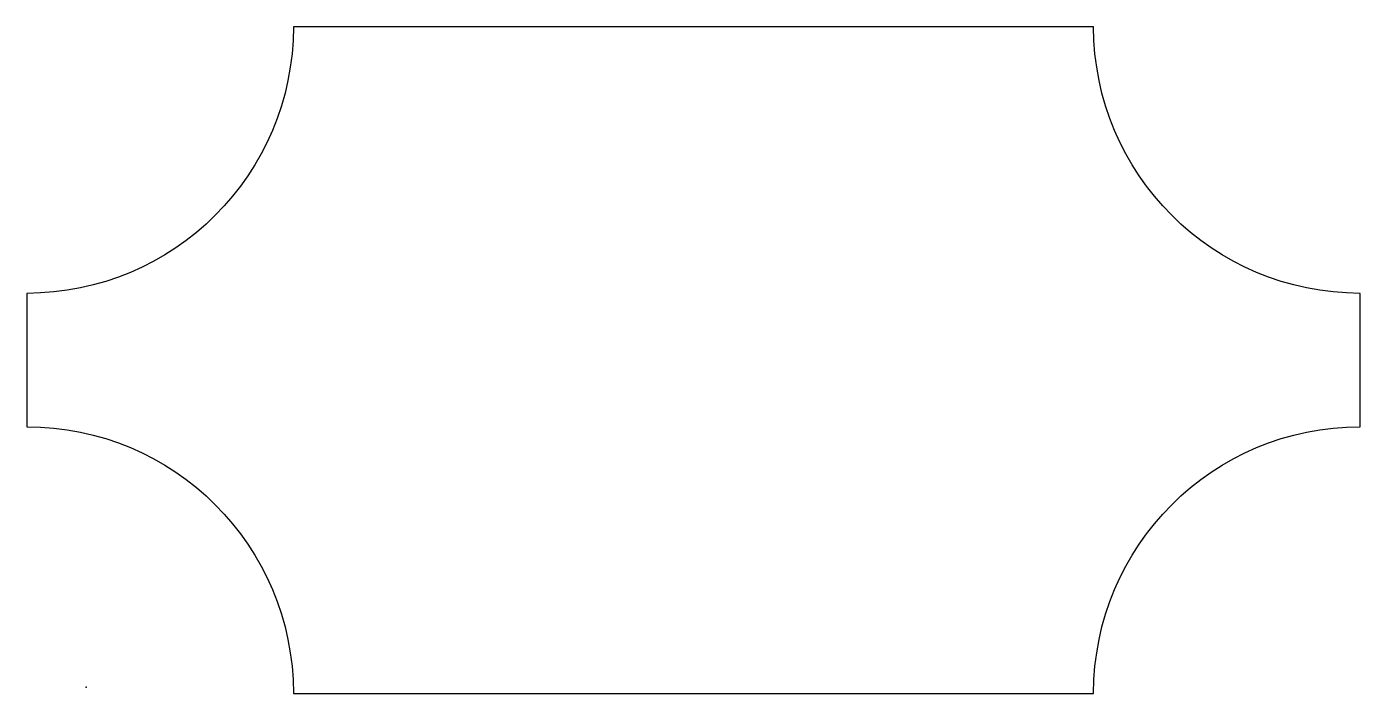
# Model space of a CAD drawing. Extents: x 0 to 100, y 0 to 50.
import ezdxf

# ---------------------------------------------------------------- set-up
doc = ezdxf.new("R2010")
doc.units = 0
doc.layers.get('0').update_dxf_attribs({"color": 250, "linetype": 'CONTINUOUS'})

msp = doc.modelspace()

# ---------------------------------------------------------------- linework, layer by layer
msp.add_lwpolyline([(80, 0, -0.41421), (100, 20), (100, 30, -0.41421), (80, 50), (20, 50, -0.41421), (0, 30), (0, 20, -0.41421), (20, 0)], format="xyb", close=True)
msp.add_point((4.46, 0.46))

doc.saveas('drawing.dxf')
